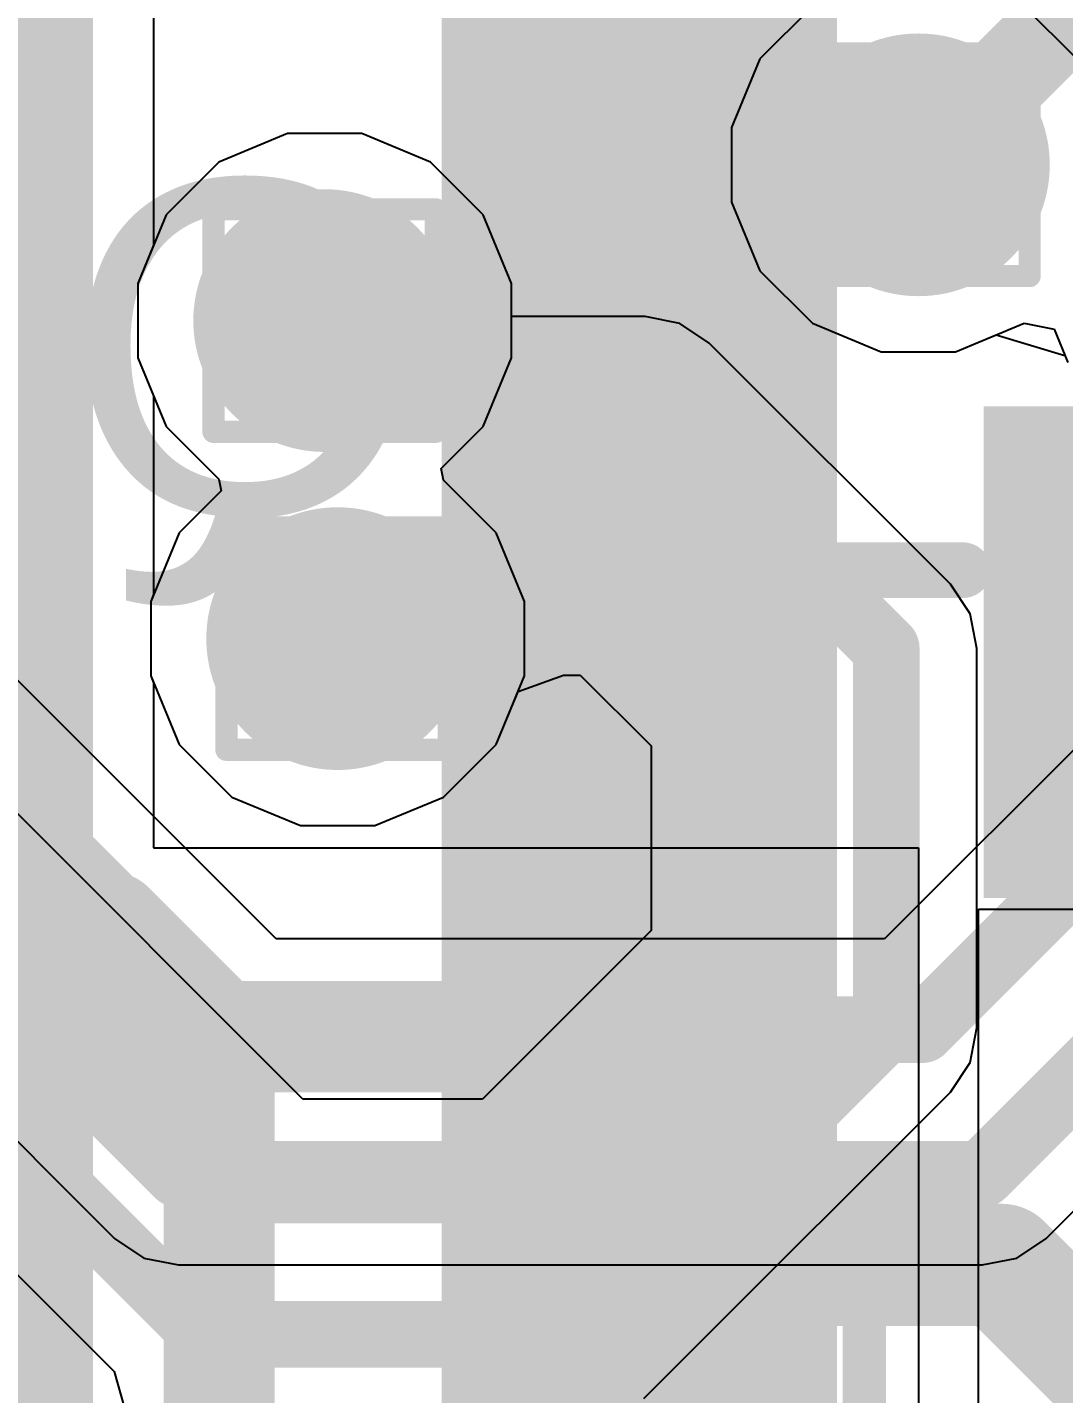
# Model space of a CAD drawing. Header units: inches. Extents: x -6 to 5433, y -4 to 5447.
# Drawn here: x 2.467 to 4.834, y 18.489 to 21.61 of the extents above; entities that cross this region are included whole.
import ezdxf

# ---------------------------------------------------------------- set-up
doc = ezdxf.new("R2010")
doc.units = ezdxf.units.IN
for name, color, linetype in [('Bottom Layer', 5, 'Continuous'), ('Bottom Overlay', 54, 'Continuous'), ('Bottom Paste', 16, 'Continuous'), ('Bottom Solder', 6, 'Continuous'), ('Drill Drawing', 1, 'Continuous'), ('Ground', 16, 'Continuous'), ('Power', 76, 'Continuous'), ('Top Layer', 1, 'Continuous'), ('Top Paste', 8, 'Continuous'), ('Top Solder', 216, 'Continuous'), ('Via Holes', 16, 'Continuous')]:
    doc.layers.add(name, color=color, linetype=linetype)
doc.styles.add('Arial', font='', dxfattribs={"height": 0.2})
doc.styles.get('Arial').set_extended_font_data('Arial')

# ---------------------------------------------------------------- blocks, each defined once
blk = doc.blocks.new('XL_1010RGBC_WS2812B_B_45')
at = {"layer": 'Bottom Layer'}
for points in [[(-0.64999997, 0.20000087), (-0.64999997, 0.64999997), (-0.20000087, 0.64999997), (-0.20000087, 0.20000087)], [(0.20000087, 0.20000087), (0.20000087, 0.64999997), (0.64999997, 0.64999997), (0.64999997, 0.20000087)], [(-0.64999997, -0.20000087), (-0.20000087, -0.20000087), (-0.20000087, -0.64999997), (-0.64999997, -0.64999997)], [(0.20000087, -0.20000087), (0.64999997, -0.20000087), (0.64999997, -0.64999997), (0.20000087, -0.64999997)]]:
    blk.add_hatch(color=5, dxfattribs=at).paths.add_polyline_path(points)
at = {"layer": 'Bottom Paste'}
for points in [[(-0.64999997, 0.20000087), (-0.64999997, 0.64999997), (-0.20000087, 0.64999997), (-0.20000087, 0.20000087)], [(0.20000087, 0.20000087), (0.20000087, 0.64999997), (0.64999997, 0.64999997), (0.64999997, 0.20000087)], [(-0.64999997, -0.20000087), (-0.20000087, -0.20000087), (-0.20000087, -0.64999997), (-0.64999997, -0.64999997)], [(0.20000087, -0.20000087), (0.64999997, -0.20000087), (0.64999997, -0.64999997), (0.20000087, -0.64999997)]]:
    blk.add_hatch(color=16, dxfattribs=at).paths.add_polyline_path(points)
at = {"layer": 'Bottom Solder'}
for points in [[(-0.75159997, 0.09840087000000003), (-0.75159997, 0.75159997), (-0.09840086999999996, 0.75159997), (-0.09840087000000003, 0.09840086999999996)], [(0.09840086999999996, 0.09840087000000003), (0.09840087000000003, 0.75159997), (0.75159997, 0.75159997), (0.75159997, 0.09840086999999996)], [(-0.75159997, -0.09840086999999999), (-0.09840086999999999, -0.09840086999999999), (-0.09840086999999999, -0.75159997), (-0.75159997, -0.75159997)], [(0.09840086999999999, -0.09840086999999999), (0.75159997, -0.09840086999999999), (0.75159997, -0.75159997), (0.09840086999999999, -0.75159997)]]:
    blk.add_hatch(color=6, dxfattribs=at).paths.add_polyline_path(points)
at = {"layer": 'Bottom Overlay'}
for points in [[(-0.7366, 0.7366, 0.127, 0.127, 0), (0.7366, 0.7366, 0.127, 0.127, 0)], [(1.016, -0.5588, 0.0999998, 0.0999998, 0), (1.016, -0.254, 0.0999998, 0.0999998, 0)], [(-0.9652, -0.5841999999999999, 0.0999998, 0.0999998, 0), (-0.9652, -0.2794, 0.0999998, 0.0999998, 0)], [(-0.9652, -0.2794, 0.0999998, 0.0999998, 0), (-0.8128, -0.4318, 0.0999998, 0.0999998, 0)], [(0.8636, -0.4064, 0.0999998, 0.0999998, 0), (1.1684, -0.4064, 0.0999998, 0.0999998, 0)], [(-0.9652, -0.5841999999999999, 0.0999998, 0.0999998, 0), (-0.8128, -0.4318, 0.0999998, 0.0999998, 0)], [(-0.7366, -0.7366, 0.127, 0.127, 0), (0.7366, -0.7366, 0.127, 0.127, 0)]]:
    blk.add_lwpolyline(points, format="xyseb", dxfattribs=at)
for points in [[(-0.76835, 0.7366, 0.0635, 0.0635, 1), (-0.70485, 0.7366, 0.0635, 0.0635, 1)], [(0.70485, 0.7366, 0.0635, 0.0635, 1), (0.76835, 0.7366, 0.0635, 0.0635, 1)], [(0.9910013200000001, -0.254, 0.0499999, 0.0499999, 1), (1.04099868, -0.254, 0.0499999, 0.0499999, 1)], [(-0.9901986799999999, -0.2794, 0.0499999, 0.0499999, 1), (-0.94020132, -0.2794, 0.0499999, 0.0499999, 1)], [(-0.9901986799999999, -0.2794, 0.0499999, 0.0499999, 1), (-0.94020132, -0.2794, 0.0499999, 0.0499999, 1)], [(0.8386013199999999, -0.4064, 0.0499999, 0.0499999, 1), (0.88859868, -0.4064, 0.0499999, 0.0499999, 1)], [(1.14340132, -0.4064, 0.0499999, 0.0499999, 1), (1.19339868, -0.4064, 0.0499999, 0.0499999, 1)], [(-0.8377986799999999, -0.4318, 0.0499999, 0.0499999, 1), (-0.7878013199999999, -0.4318, 0.0499999, 0.0499999, 1)], [(-0.8377986799999999, -0.4318, 0.0499999, 0.0499999, 1), (-0.7878013199999999, -0.4318, 0.0499999, 0.0499999, 1)], [(0.9910013200000001, -0.5588, 0.0499999, 0.0499999, 1), (1.04099868, -0.5588, 0.0499999, 0.0499999, 1)], [(-0.9901986799999999, -0.5841999999999999, 0.0499999, 0.0499999, 1), (-0.94020132, -0.5841999999999999, 0.0499999, 0.0499999, 1)], [(-0.9901986799999999, -0.5841999999999999, 0.0499999, 0.0499999, 1), (-0.94020132, -0.5841999999999999, 0.0499999, 0.0499999, 1)], [(-0.76835, -0.7366, 0.0635, 0.0635, 1), (-0.70485, -0.7366, 0.0635, 0.0635, 1)], [(0.70485, -0.7366, 0.0635, 0.0635, 1), (0.76835, -0.7366, 0.0635, 0.0635, 1)]]:
    blk.add_lwpolyline(points, format="xyseb", close=True, dxfattribs=at)
blk = doc.blocks.new('S___23_B_108')
at = {"layer": 'Bottom Layer'}
blk.add_hatch(color=5, dxfattribs=at).paths.add_polyline_path([(-0.41000045, -0.54000019), (0.41000045, -0.54000019), (0.41000045, -1.46000089), (-0.41000045, -1.46000089)])
at = {"layer": 'Bottom Paste'}
blk.add_hatch(color=16, dxfattribs=at).paths.add_polyline_path([(-0.41000045, -0.54000019), (0.41000045, -0.54000019), (0.41000045, -1.46000089), (-0.41000045, -1.46000089)])
at = {"layer": 'Bottom Solder'}
blk.add_hatch(color=6, dxfattribs=at).paths.add_polyline_path([(-0.51160045, -0.43840019), (0.51160045, -0.43840019), (0.51160045, -1.56160089), (-0.51160045, -1.56160089)])
at = {"layer": 'Bottom Overlay'}
for points in [[(-1.5494, -0.8128, 0.127, 0.127, 0), (-1.5494, 0.5841999999999999, 0.127, 0.127, 0)], [(-1.5494, -0.8128, 0.127, 0.127, 0), (-0.5588, -0.8128, 0.127, 0.127, 0)]]:
    blk.add_lwpolyline(points, format="xyseb", dxfattribs=at)
for points in [[(-1.58115, -0.8128, 0.0635, 0.0635, 1), (-1.51765, -0.8128, 0.0635, 0.0635, 1)], [(-1.58115, -0.8128, 0.0635, 0.0635, 1), (-1.51765, -0.8128, 0.0635, 0.0635, 1)], [(-0.5905499999999999, -0.8128, 0.0635, 0.0635, 1), (-0.52705, -0.8128, 0.0635, 0.0635, 1)]]:
    blk.add_lwpolyline(points, format="xyseb", close=True, dxfattribs=at)
blk = doc.blocks.new('12401832E402A_149')
at = {"layer": 'Top Layer'}
for points in [[(-0.8999982, 3.58000173), (-0.8999982, 4.28000287), (-0.5999988, 4.28000287), (-0.5999987999999999, 3.58000173)], [(-0.3999966599999999, 3.58000173), (-0.3999966600000001, 4.28000287), (-0.09999726000000005, 4.28000287), (-0.09999725999999994, 3.58000173)], [(0.1000023400000001, 3.58000173), (0.1000023399999999, 4.28000287), (0.4000017399999999, 4.28000287), (0.4000017400000001, 3.58000173)], [(0.60000388, 3.58000173), (0.6000038799999998, 4.28000287), (0.9000032799999999, 4.28000287), (0.9000032799999999, 3.58000173)], [(1.10000288, 3.58000173), (1.10000288, 4.28000287), (1.40000228, 4.28000287), (1.40000228, 3.58000173)], [(1.60000188, 3.58000173), (1.60000188, 4.28000287), (1.90000128, 4.28000287), (1.90000128, 3.58000173)], [(-1.1499977, 1.88000005), (-1.1499977, 2.58000119), (-0.8499983, 2.58000119), (-0.8499983, 1.88000005)], [(-0.6499961599999998, 1.88000005), (-0.64999616, 2.58000119), (-0.34999676, 2.58000119), (-0.3499967599999999, 1.88000005)], [(-0.1499971599999999, 1.88000005), (-0.14999716, 2.58000119), (0.1500022399999999, 2.58000119), (0.15000224, 1.88000005)], [(0.3500018400000001, 1.88000005), (0.3500018399999999, 2.58000119), (0.6500012399999999, 2.58000119), (0.65000124, 1.88000005)], [(0.85000338, 1.88000005), (0.85000338, 2.58000119), (1.15000278, 2.58000119), (1.15000278, 1.88000005)], [(1.35000238, 1.88000005), (1.35000238, 2.58000119), (1.65000178, 2.58000119), (1.65000178, 1.88000005)], [(1.85000392, 1.88000005), (1.85000392, 2.58000119), (2.15000332, 2.58000119), (2.15000332, 1.88000005)]]:
    blk.add_hatch(color=1, dxfattribs=at).paths.add_polyline_path(points)
at = {"layer": 'Top Paste'}
for points in [[(-0.8999982, 3.58000173), (-0.8999982, 4.28000287), (-0.5999988, 4.28000287), (-0.5999987999999999, 3.58000173)], [(-0.3999966599999999, 3.58000173), (-0.3999966600000001, 4.28000287), (-0.09999726000000005, 4.28000287), (-0.09999725999999994, 3.58000173)], [(0.1000023400000001, 3.58000173), (0.1000023399999999, 4.28000287), (0.4000017399999999, 4.28000287), (0.4000017400000001, 3.58000173)], [(0.60000388, 3.58000173), (0.6000038799999998, 4.28000287), (0.9000032799999999, 4.28000287), (0.9000032799999999, 3.58000173)], [(1.10000288, 3.58000173), (1.10000288, 4.28000287), (1.40000228, 4.28000287), (1.40000228, 3.58000173)], [(1.60000188, 3.58000173), (1.60000188, 4.28000287), (1.90000128, 4.28000287), (1.90000128, 3.58000173)], [(-1.1499977, 1.88000005), (-1.1499977, 2.58000119), (-0.8499983, 2.58000119), (-0.8499983, 1.88000005)], [(-0.6499961599999998, 1.88000005), (-0.64999616, 2.58000119), (-0.34999676, 2.58000119), (-0.3499967599999999, 1.88000005)], [(-0.1499971599999999, 1.88000005), (-0.14999716, 2.58000119), (0.1500022399999999, 2.58000119), (0.15000224, 1.88000005)], [(0.3500018400000001, 1.88000005), (0.3500018399999999, 2.58000119), (0.6500012399999999, 2.58000119), (0.65000124, 1.88000005)], [(0.85000338, 1.88000005), (0.85000338, 2.58000119), (1.15000278, 2.58000119), (1.15000278, 1.88000005)], [(1.35000238, 1.88000005), (1.35000238, 2.58000119), (1.65000178, 2.58000119), (1.65000178, 1.88000005)], [(1.85000392, 1.88000005), (1.85000392, 2.58000119), (2.15000332, 2.58000119), (2.15000332, 1.88000005)]]:
    blk.add_hatch(color=8, dxfattribs=at).paths.add_polyline_path(points)
at = {"layer": 'Top Solder'}
for points in [[(-1.5015972, 3.47840173), (-1.5015972, 4.381602869999999), (-0.9983978, 4.381602869999999), (-0.9983978, 3.47840173)], [(-1.0015982, 3.47840173), (-1.0015982, 4.381602869999999), (-0.4983988000000001, 4.381602869999999), (-0.4983987999999999, 3.47840173)], [(-0.5015966599999999, 3.47840173), (-0.50159666, 4.381602869999999), (0.001602739999999926, 4.381602869999999), (0.001602740000000074, 3.47840173)], [(-0.001597659999999926, 3.47840173), (-0.001597660000000074, 4.381602869999999), (0.5016017399999999, 4.381602869999999), (0.5016017400000001, 3.47840173)], [(0.49840388, 3.47840173), (0.4984038799999999, 4.381602869999999), (1.00160328, 4.381602869999999), (1.00160328, 3.47840173)], [(0.99840288, 3.47840173), (0.99840288, 4.381602869999999), (1.50160228, 4.381602869999999), (1.50160228, 3.47840173)], [(1.49840188, 3.47840173), (1.49840188, 4.381602869999999), (2.00160128, 4.381602869999999), (2.00160128, 3.47840173)], [(1.99840342, 3.47840173), (1.99840342, 4.381602869999999), (2.50160282, 4.381602869999999), (2.50160282, 3.47840173)], [(-1.2515977, 1.77840005), (-1.2515977, 2.68160119), (-0.7483983, 2.68160119), (-0.7483983, 1.77840005)], [(-0.75159616, 1.77840005), (-0.75159616, 2.68160119), (-0.24839676, 2.68160119), (-0.2483967599999999, 1.77840005)], [(-0.2515971599999999, 1.77840005), (-0.2515971600000001, 2.68160119), (0.2516022399999999, 2.68160119), (0.25160224, 1.77840005)], [(0.2484018400000001, 1.77840005), (0.2484018399999999, 2.68160119), (0.75160124, 2.68160119), (0.75160124, 1.77840005)], [(0.74840338, 1.77840005), (0.74840338, 2.68160119), (1.25160278, 2.68160119), (1.25160278, 1.77840005)], [(1.24840238, 1.77840005), (1.24840238, 2.68160119), (1.75160178, 2.68160119), (1.75160178, 1.77840005)], [(1.74840392, 1.77840005), (1.74840392, 2.68160119), (2.25160332, 2.68160119), (2.25160332, 1.77840005)]]:
    blk.add_hatch(color=216, dxfattribs=at).paths.add_polyline_path(points)

msp = doc.modelspace()

# ---------------------------------------------------------------- hatches: boundary and pattern name
at = {"layer": 'Bottom Layer'}
h = msp.add_hatch(color=5, dxfattribs=at)
edge = h.paths.add_edge_path()
edge.add_arc((4.50252846, 21.29559876), 0.2999994, 0, 360)
h = msp.add_hatch(color=5, dxfattribs=at)
edge = h.paths.add_edge_path()
edge.add_arc((3.14591446, 20.93984382), 0.2999994, 0, 360)
h = msp.add_hatch(color=5, dxfattribs=at)
edge = h.paths.add_edge_path()
edge.add_arc((3.17557912, 20.21345208), 0.2999994, 0, 360)
at = {"layer": 'Ground'}
h = msp.add_hatch(color=16, dxfattribs=at)
edge = h.paths.add_edge_path()
edge.add_arc((4.50252846, 21.29559876), 0.2999994, 0, 360)
h = msp.add_hatch(color=16, dxfattribs=at)
edge = h.paths.add_edge_path()
edge.add_arc((3.14591446, 20.93984382), 0.2999994, 0, 360)
h = msp.add_hatch(color=16, dxfattribs=at)
edge = h.paths.add_edge_path()
edge.add_arc((3.17557912, 20.21345208), 0.2999994, 0, 360)
at = {"layer": 'Power'}
h = msp.add_hatch(color=76, dxfattribs=at)
edge = h.paths.add_edge_path()
edge.add_arc((4.50252846, 21.29559876), 0.2999994, 0, 360)
h = msp.add_hatch(color=76, dxfattribs=at)
edge = h.paths.add_edge_path()
edge.add_arc((3.14591446, 20.93984382), 0.2999994, 0, 360)
h = msp.add_hatch(color=76, dxfattribs=at)
edge = h.paths.add_edge_path()
edge.add_arc((3.17557912, 20.21345208), 0.2999994, 0, 360)
at = {"layer": 'Top Layer'}
h = msp.add_hatch(color=1, dxfattribs=at)
edge = h.paths.add_edge_path()
edge.add_arc((4.50252846, 21.29559876), 0.2999994, 0, 360)
h = msp.add_hatch(color=1, dxfattribs=at)
edge = h.paths.add_edge_path()
edge.add_arc((3.14591446, 20.93984382), 0.2999994, 0, 360)
h = msp.add_hatch(color=1, dxfattribs=at)
edge = h.paths.add_edge_path()
edge.add_arc((3.17557912, 20.21345208), 0.2999994, 0, 360)
at = {"layer": 'Via Holes'}
h = msp.add_hatch(color=7, dxfattribs=at)
edge = h.paths.add_edge_path()
edge.add_arc((4.50252846, 21.29559876), 0.1499997, 0, 360)
h = msp.add_hatch(color=7, dxfattribs=at)
edge = h.paths.add_edge_path()
edge.add_arc((3.14591446, 20.93984382), 0.1499997, 0, 360)
h = msp.add_hatch(color=7, dxfattribs=at)
edge = h.paths.add_edge_path()
edge.add_arc((3.17557912, 20.21345208), 0.1499997, 0, 360)

# ---------------------------------------------------------------- linework, layer by layer
at = {"layer": 'Bottom Layer'}
for p, q in [((2.75506434, 22.16981342), (2.75506434, 21.1120482)), ((2.75506434, 21.1120482), (2.71891506, 21.02477888)), ((2.71891506, 21.02477888), (2.71891506, 20.85490876)), ((2.71891506, 20.85490876), (2.75506434, 20.76763944)), ((2.75506434, 20.76763944), (2.75506434, 20.31404116)), ((2.75506434, 20.31404116), (2.74857972, 20.29838714)), ((2.74857972, 20.29838714), (2.74857972, 20.12851702)), ((2.74857972, 20.12851702), (2.75506434, 20.112863)), ((2.75506434, 20.112863), (2.75506434, 19.7358)), ((2.75506434, 19.7358), (4.50252846, 19.7358)), ((4.50252846, 19.7358), (4.50252846, 15.439263)), ((4.63999326, 15.43926808), (4.63999326, 19.59559962)), ((4.63999326, 19.59559962), (5.700181639999999, 19.59559962))]:
    msp.add_line(p, q, dxfattribs=at)
at = {"layer": 'Drill Drawing'}
for points in [[(4.248528459999999, 21.54959876, 0.0508, 0.0508, 0), (4.75652846, 21.54959876, 0.0508, 0.0508, 0)], [(4.248528459999999, 21.04159876, 0.0508, 0.0508, 0), (4.248528459999999, 21.54959876, 0.0508, 0.0508, 0)], [(4.75652846, 21.04159876, 0.0508, 0.0508, 0), (4.75652846, 21.54959876, 0.0508, 0.0508, 0)], [(4.35012846, 21.44799876, 0.0508, 0.0508, 0), (4.65492846, 21.44799876, 0.0508, 0.0508, 0)], [(4.35012846, 21.14319876, 0.0508, 0.0508, 0), (4.35012846, 21.44799876, 0.0508, 0.0508, 0)], [(4.65492846, 21.14319876, 0.0508, 0.0508, 0), (4.65492846, 21.44799876, 0.0508, 0.0508, 0)], [(2.89191446, 21.19384382, 0.0508, 0.0508, 0), (3.39991446, 21.19384382, 0.0508, 0.0508, 0)], [(2.89191446, 20.68584382, 0.0508, 0.0508, 0), (2.89191446, 21.19384382, 0.0508, 0.0508, 0)], [(3.39991446, 20.68584382, 0.0508, 0.0508, 0), (3.39991446, 21.19384382, 0.0508, 0.0508, 0)], [(4.35012846, 21.14319876, 0.0508, 0.0508, 0), (4.65492846, 21.14319876, 0.0508, 0.0508, 0)], [(2.99351446, 21.09224382, 0.0508, 0.0508, 0), (3.29831446, 21.09224382, 0.0508, 0.0508, 0)], [(2.99351446, 20.78744382, 0.0508, 0.0508, 0), (2.99351446, 21.09224382, 0.0508, 0.0508, 0)], [(3.29831446, 20.78744382, 0.0508, 0.0508, 0), (3.29831446, 21.09224382, 0.0508, 0.0508, 0)], [(4.248528459999999, 21.04159876, 0.0508, 0.0508, 0), (4.75652846, 21.04159876, 0.0508, 0.0508, 0)], [(2.99351446, 20.78744382, 0.0508, 0.0508, 0), (3.29831446, 20.78744382, 0.0508, 0.0508, 0)], [(2.89191446, 20.68584382, 0.0508, 0.0508, 0), (3.39991446, 20.68584382, 0.0508, 0.0508, 0)], [(2.92157912, 20.46745208, 0.0508, 0.0508, 0), (3.42957912, 20.46745208, 0.0508, 0.0508, 0)], [(2.92157912, 19.95945208, 0.0508, 0.0508, 0), (2.92157912, 20.46745208, 0.0508, 0.0508, 0)], [(3.42957912, 19.95945208, 0.0508, 0.0508, 0), (3.42957912, 20.46745208, 0.0508, 0.0508, 0)], [(3.02317912, 20.36585208, 0.0508, 0.0508, 0), (3.32797912, 20.36585208, 0.0508, 0.0508, 0)], [(3.02317912, 20.06105208, 0.0508, 0.0508, 0), (3.02317912, 20.36585208, 0.0508, 0.0508, 0)], [(3.32797912, 20.06105208, 0.0508, 0.0508, 0), (3.32797912, 20.36585208, 0.0508, 0.0508, 0)], [(3.02317912, 20.06105208, 0.0508, 0.0508, 0), (3.32797912, 20.06105208, 0.0508, 0.0508, 0)], [(2.92157912, 19.95945208, 0.0508, 0.0508, 0), (3.42957912, 19.95945208, 0.0508, 0.0508, 0)]]:
    msp.add_lwpolyline(points, format="xyseb", dxfattribs=at)
for points in [[(4.23582846, 21.54959876, 0.0254, 0.0254, 1), (4.26122846, 21.54959876, 0.0254, 0.0254, 1)], [(4.23582846, 21.54959876, 0.0254, 0.0254, 1), (4.26122846, 21.54959876, 0.0254, 0.0254, 1)], [(4.74382846, 21.54959876, 0.0254, 0.0254, 1), (4.76922846, 21.54959876, 0.0254, 0.0254, 1)], [(4.74382846, 21.54959876, 0.0254, 0.0254, 1), (4.76922846, 21.54959876, 0.0254, 0.0254, 1)], [(4.33742846, 21.44799876, 0.0254, 0.0254, 1), (4.362828459999999, 21.44799876, 0.0254, 0.0254, 1)], [(4.33742846, 21.44799876, 0.0254, 0.0254, 1), (4.362828459999999, 21.44799876, 0.0254, 0.0254, 1)], [(4.64222846, 21.44799876, 0.0254, 0.0254, 1), (4.66762846, 21.44799876, 0.0254, 0.0254, 1)], [(4.64222846, 21.44799876, 0.0254, 0.0254, 1), (4.66762846, 21.44799876, 0.0254, 0.0254, 1)], [(2.87921446, 21.19384382, 0.0254, 0.0254, 1), (2.90461446, 21.19384382, 0.0254, 0.0254, 1)], [(2.87921446, 21.19384382, 0.0254, 0.0254, 1), (2.90461446, 21.19384382, 0.0254, 0.0254, 1)], [(3.38721446, 21.19384382, 0.0254, 0.0254, 1), (3.41261446, 21.19384382, 0.0254, 0.0254, 1)], [(3.38721446, 21.19384382, 0.0254, 0.0254, 1), (3.41261446, 21.19384382, 0.0254, 0.0254, 1)], [(4.33742846, 21.14319876, 0.0254, 0.0254, 1), (4.362828459999999, 21.14319876, 0.0254, 0.0254, 1)], [(4.33742846, 21.14319876, 0.0254, 0.0254, 1), (4.362828459999999, 21.14319876, 0.0254, 0.0254, 1)], [(4.64222846, 21.14319876, 0.0254, 0.0254, 1), (4.66762846, 21.14319876, 0.0254, 0.0254, 1)], [(4.64222846, 21.14319876, 0.0254, 0.0254, 1), (4.66762846, 21.14319876, 0.0254, 0.0254, 1)], [(2.98081446, 21.09224382, 0.0254, 0.0254, 1), (3.00621446, 21.09224382, 0.0254, 0.0254, 1)], [(2.98081446, 21.09224382, 0.0254, 0.0254, 1), (3.00621446, 21.09224382, 0.0254, 0.0254, 1)], [(3.28561446, 21.09224382, 0.0254, 0.0254, 1), (3.31101446, 21.09224382, 0.0254, 0.0254, 1)], [(3.28561446, 21.09224382, 0.0254, 0.0254, 1), (3.31101446, 21.09224382, 0.0254, 0.0254, 1)], [(4.23582846, 21.04159876, 0.0254, 0.0254, 1), (4.26122846, 21.04159876, 0.0254, 0.0254, 1)], [(4.23582846, 21.04159876, 0.0254, 0.0254, 1), (4.26122846, 21.04159876, 0.0254, 0.0254, 1)], [(4.74382846, 21.04159876, 0.0254, 0.0254, 1), (4.76922846, 21.04159876, 0.0254, 0.0254, 1)], [(4.74382846, 21.04159876, 0.0254, 0.0254, 1), (4.76922846, 21.04159876, 0.0254, 0.0254, 1)], [(2.98081446, 20.78744382, 0.0254, 0.0254, 1), (3.00621446, 20.78744382, 0.0254, 0.0254, 1)], [(2.98081446, 20.78744382, 0.0254, 0.0254, 1), (3.00621446, 20.78744382, 0.0254, 0.0254, 1)], [(3.28561446, 20.78744382, 0.0254, 0.0254, 1), (3.31101446, 20.78744382, 0.0254, 0.0254, 1)], [(3.28561446, 20.78744382, 0.0254, 0.0254, 1), (3.31101446, 20.78744382, 0.0254, 0.0254, 1)], [(2.87921446, 20.68584382, 0.0254, 0.0254, 1), (2.90461446, 20.68584382, 0.0254, 0.0254, 1)], [(2.87921446, 20.68584382, 0.0254, 0.0254, 1), (2.90461446, 20.68584382, 0.0254, 0.0254, 1)], [(3.38721446, 20.68584382, 0.0254, 0.0254, 1), (3.41261446, 20.68584382, 0.0254, 0.0254, 1)], [(3.38721446, 20.68584382, 0.0254, 0.0254, 1), (3.41261446, 20.68584382, 0.0254, 0.0254, 1)], [(2.908879119999999, 20.46745208, 0.0254, 0.0254, 1), (2.93427912, 20.46745208, 0.0254, 0.0254, 1)], [(2.908879119999999, 20.46745208, 0.0254, 0.0254, 1), (2.93427912, 20.46745208, 0.0254, 0.0254, 1)], [(3.41687912, 20.46745208, 0.0254, 0.0254, 1), (3.44227912, 20.46745208, 0.0254, 0.0254, 1)], [(3.41687912, 20.46745208, 0.0254, 0.0254, 1), (3.44227912, 20.46745208, 0.0254, 0.0254, 1)], [(3.01047912, 20.36585208, 0.0254, 0.0254, 1), (3.03587912, 20.36585208, 0.0254, 0.0254, 1)], [(3.01047912, 20.36585208, 0.0254, 0.0254, 1), (3.03587912, 20.36585208, 0.0254, 0.0254, 1)], [(3.31527912, 20.36585208, 0.0254, 0.0254, 1), (3.34067912, 20.36585208, 0.0254, 0.0254, 1)], [(3.31527912, 20.36585208, 0.0254, 0.0254, 1), (3.34067912, 20.36585208, 0.0254, 0.0254, 1)], [(3.01047912, 20.06105208, 0.0254, 0.0254, 1), (3.03587912, 20.06105208, 0.0254, 0.0254, 1)], [(3.01047912, 20.06105208, 0.0254, 0.0254, 1), (3.03587912, 20.06105208, 0.0254, 0.0254, 1)], [(3.31527912, 20.06105208, 0.0254, 0.0254, 1), (3.34067912, 20.06105208, 0.0254, 0.0254, 1)], [(3.31527912, 20.06105208, 0.0254, 0.0254, 1), (3.34067912, 20.06105208, 0.0254, 0.0254, 1)], [(2.908879119999999, 19.95945208, 0.0254, 0.0254, 1), (2.93427912, 19.95945208, 0.0254, 0.0254, 1)], [(2.908879119999999, 19.95945208, 0.0254, 0.0254, 1), (2.93427912, 19.95945208, 0.0254, 0.0254, 1)], [(3.41687912, 19.95945208, 0.0254, 0.0254, 1), (3.44227912, 19.95945208, 0.0254, 0.0254, 1)], [(3.41687912, 19.95945208, 0.0254, 0.0254, 1), (3.44227912, 19.95945208, 0.0254, 0.0254, 1)]]:
    msp.add_lwpolyline(points, format="xyseb", close=True, dxfattribs=at)
at = {"layer": 'Ground'}
for p, q in [((4.26065442, 21.6575894), (4.14053782, 21.5374728)), ((4.14053782, 21.5374728), (4.07552906, 21.38053382)), ((4.07552906, 21.38053382), (4.07552906, 21.2106637)), ((3.060979399999999, 21.36684322), (2.90404042, 21.30183446)), ((3.23084952, 21.36684322), (3.060979399999999, 21.36684322)), ((3.3877885, 21.30183446), (3.23084952, 21.36684322)), ((2.90404042, 21.30183446), (2.78392382, 21.18171786)), ((3.507905099999999, 21.18171786), (3.3877885, 21.30183446)), ((4.07552906, 21.2106637), (4.14053782, 21.05372472)), ((2.78392382, 21.18171786), (2.71891506, 21.02477888)), ((3.57291386, 21.02477888), (3.507905099999999, 21.18171786)), ((4.14053782, 21.05372472), (4.26065442, 20.93360812)), ((2.71891506, 21.02477888), (2.71891506, 20.85490876)), ((3.57291386, 20.85490876), (3.57291386, 21.02477888)), ((4.26065442, 20.93360812), (4.417593399999999, 20.86859936)), ((4.58746352, 20.86859936), (4.74439996, 20.93360812)), ((4.74439996, 20.93360812), (4.81227384, 20.92010802)), ((4.81227384, 20.92010802), (4.84378762, 20.84402994)), ((2.71891506, 20.85490876), (2.78392382, 20.69796978)), ((3.507905099999999, 20.69796978), (3.57291386, 20.85490876)), ((4.417593399999999, 20.86859936), (4.58746352, 20.86859936)), ((2.78392382, 20.69796978), (2.90403788, 20.57785572)), ((3.41213186, 20.60219654), (3.507905099999999, 20.69796978)), ((3.4174557, 20.57544018), (3.41213186, 20.60219654)), ((2.90403788, 20.57785572), (2.90936172, 20.55109936)), ((3.53756976, 20.45532612), (3.4174557, 20.57544018)), ((2.90936172, 20.55109936), (2.81358848, 20.45532612)), ((3.03483518, 19.52759366), (2.1029168, 20.45951458)), ((2.81358848, 20.45532612), (2.74857972, 20.29838714)), ((3.60257852, 20.29838714), (3.53756976, 20.45532612)), ((2.74857972, 20.29838714), (2.74857972, 20.12851702)), ((3.60257852, 20.12851702), (3.60257852, 20.29838714)), ((5.196829839999999, 20.29926852), (4.42515244, 19.52759366)), ((2.74857972, 20.12851702), (2.81358848, 19.97157804)), ((3.53756976, 19.97157804), (3.60257852, 20.12851702)), ((2.81358848, 19.97157804), (2.93370508, 19.85146144)), ((3.41745316, 19.85146144), (3.53756976, 19.97157804)), ((1.63710112, 19.8723631), (2.5690322, 18.94043456)), ((2.93370508, 19.85146144), (3.09064406, 19.78645268)), ((3.26051418, 19.78645268), (3.41745316, 19.85146144)), ((3.09064406, 19.78645268), (3.26051418, 19.78645268)), ((4.42515244, 19.52759366), (3.03483518, 19.52759366)), ((4.794242379999999, 18.8437139), (5.04283472, 19.09230878)), ((2.5690322, 18.94043456), (2.56903728, 18.94042694)), ((2.56903728, 18.94042694), (2.5690449, 18.94042186)), ((2.5690449, 18.94042186), (2.66574778, 18.84372152)), ((2.66574778, 18.84372152), (2.66575286, 18.8437139)), ((2.66575286, 18.8437139), (2.73296888, 18.79880416)), ((4.7270289, 18.79880416), (4.794242379999999, 18.8437139)), ((2.73296888, 18.79880416), (2.81225244, 18.78303076)), ((4.6477428, 18.78303076), (4.7270289, 18.79880416)), ((2.81225244, 18.78303076), (2.81226514, 18.7830333)), ((2.81226514, 18.7830333), (4.6477301, 18.7830333)), ((4.6477301, 18.7830333), (4.6477428, 18.78303076))]:
    msp.add_line(p, q, dxfattribs=at)
for points in [[(4.50252846, 21.29559876, 0.2032, 0.2032, 0), (4.93212882, 21.72519912, 0.2032, 0.2032, 0)], [(1.95640706, 20.31302516, 0.1524, 0.1524, 0), (2.94901874, 19.32041348, 0.1524, 0.1524, 0)], [(4.51097142, 19.32041348, 0.1524, 0.1524, 0), (5.40401002, 20.21345208, 0.1524, 0.1524, 0)], [(1.7229201, 20.07954328, 0.1524, 0.1524, 0), (2.71553686, 19.08692652, 0.1524, 0.1524, 0)], [(2.94901874, 19.32041348, 0.1524, 0.1524, 0), (4.51097142, 19.32041348, 0.1524, 0.1524, 0)], [(4.6477428, 18.99021348, 0.1524, 0.1524, 0), (4.98657626, 19.32904694, 0.1524, 0.1524, 0)], [(2.71553686, 19.08692652, 0.1524, 0.1524, 0), (2.7155394, 19.08692652, 0.1524, 0.1524, 0)], [(2.7155394, 19.08692652, 0.1524, 0.1524, 0), (2.81225244, 18.99021348, 0.1524, 0.1524, 0)], [(2.81225244, 18.99021348, 0.1524, 0.1524, 0), (4.642896479999999, 18.99021348, 0.1524, 0.1524, 0)], [(4.642896479999999, 18.99021348, 0.1524, 0.1524, 0), (4.6477428, 18.99021348, 0.1524, 0.1524, 0)]]:
    msp.add_lwpolyline(points, format="xyseb", dxfattribs=at)
for points in [[(4.45172846, 21.29559876, 0.1016, 0.1016, 1), (4.553328459999999, 21.29559876, 0.1016, 0.1016, 1)], [(2.91091874, 19.32041348, 0.0762, 0.0762, 1), (2.98711874, 19.32041348, 0.0762, 0.0762, 1)], [(2.91091874, 19.32041348, 0.0762, 0.0762, 1), (2.98711874, 19.32041348, 0.0762, 0.0762, 1)], [(4.47287142, 19.32041348, 0.0762, 0.0762, 1), (4.54907142, 19.32041348, 0.0762, 0.0762, 1)], [(4.47287142, 19.32041348, 0.0762, 0.0762, 1), (4.54907142, 19.32041348, 0.0762, 0.0762, 1)], [(2.67743686, 19.08692652, 0.0762, 0.0762, 1), (2.75363686, 19.08692652, 0.0762, 0.0762, 1)], [(2.67743686, 19.08692652, 0.0762, 0.0762, 1), (2.75363686, 19.08692652, 0.0762, 0.0762, 1)], [(2.6774394, 19.08692652, 0.0762, 0.0762, 1), (2.7536394, 19.08692652, 0.0762, 0.0762, 1)], [(2.6774394, 19.08692652, 0.0762, 0.0762, 1), (2.7536394, 19.08692652, 0.0762, 0.0762, 1)], [(2.77415244, 18.99021348, 0.0762, 0.0762, 1), (2.85035244, 18.99021348, 0.0762, 0.0762, 1)], [(2.77415244, 18.99021348, 0.0762, 0.0762, 1), (2.85035244, 18.99021348, 0.0762, 0.0762, 1)], [(4.60479648, 18.99021348, 0.0762, 0.0762, 1), (4.680996479999999, 18.99021348, 0.0762, 0.0762, 1)], [(4.60479648, 18.99021348, 0.0762, 0.0762, 1), (4.680996479999999, 18.99021348, 0.0762, 0.0762, 1)], [(4.6096428, 18.99021348, 0.0762, 0.0762, 1), (4.6858428, 18.99021348, 0.0762, 0.0762, 1)], [(4.6096428, 18.99021348, 0.0762, 0.0762, 1), (4.6858428, 18.99021348, 0.0762, 0.0762, 1)]]:
    msp.add_lwpolyline(points, format="xyseb", close=True, dxfattribs=at)
at = {"layer": 'Power'}
for p, q in [((4.26065442, 21.6575894), (4.14053782, 21.5374728)), ((4.8645191, 21.5374728), (4.7444025, 21.6575894)), ((4.14053782, 21.5374728), (4.07552906, 21.38053382)), ((4.07552906, 21.38053382), (4.07552906, 21.2106637)), ((3.060979399999999, 21.36684322), (2.90404042, 21.30183446)), ((3.23084952, 21.36684322), (3.060979399999999, 21.36684322)), ((3.3877885, 21.30183446), (3.23084952, 21.36684322)), ((2.90404042, 21.30183446), (2.78392382, 21.18171786)), ((3.507905099999999, 21.18171786), (3.3877885, 21.30183446)), ((4.07552906, 21.2106637), (4.14053782, 21.05372472)), ((2.78392382, 21.18171786), (2.71891506, 21.02477888)), ((3.57291386, 21.02477888), (3.507905099999999, 21.18171786)), ((3.095879, 19.16164062), (1.14146584, 21.11605632)), ((4.14053782, 21.05372472), (4.26065442, 20.93360812)), ((2.71891506, 21.02477888), (2.71891506, 20.85490876)), ((3.57291386, 20.9489294), (3.57291386, 21.02477888)), ((3.87814058, 20.9489294), (3.57291386, 20.9489294)), ((3.878153279999999, 20.94893194), (3.87814058, 20.9489294)), ((3.957439379999999, 20.93315854), (3.878153279999999, 20.94893194)), ((4.02465286, 20.8882488), (3.957439379999999, 20.93315854)), ((4.26065442, 20.93360812), (4.417593399999999, 20.86859936)), ((4.57541376, 20.3374879), (4.02465286, 20.8882488)), ((4.58746352, 20.86859936), (4.680226859999999, 20.90702448)), ((4.680226859999999, 20.90702448), (4.83704138, 20.86031388)), ((2.71891506, 20.85490876), (2.78392382, 20.69796978)), ((4.417593399999999, 20.86859936), (4.58746352, 20.86859936)), ((2.78392382, 20.69796978), (2.90403788, 20.57785572)), ((2.90403788, 20.57785572), (2.90936172, 20.55109936)), ((2.90936172, 20.55109936), (2.81358848, 20.45532612)), ((2.81358848, 20.45532612), (2.74857972, 20.29838714)), ((0.7723733599999999, 20.43217656), (2.66515088, 18.53939904)), ((4.6203235, 20.27027442), (4.57541376, 20.3374879)), ((2.74857972, 20.29838714), (2.74857972, 20.12851702)), ((4.6360969, 20.19098832), (4.6203235, 20.27027442)), ((4.63609436, 20.19097562), (4.6360969, 20.19098832)), ((4.63609436, 19.32429714), (4.63609436, 20.19097562)), ((2.74857972, 20.12851702), (2.81358848, 19.97157804)), ((3.58770682, 20.09261666), (3.69140994, 20.12979972)), ((3.69140994, 20.12979972), (3.72957852, 20.13035344)), ((3.72957852, 20.13035344), (3.891534, 19.9684005)), ((3.53756976, 19.97157804), (3.58770682, 20.09261666)), ((2.81358848, 19.97157804), (2.93370508, 19.85146144)), ((3.41745316, 19.85146144), (3.53756976, 19.97157804)), ((3.891534, 19.9684005), (3.891534, 19.54687734)), ((2.93370508, 19.85146144), (3.09064406, 19.78645268)), ((3.26051418, 19.78645268), (3.41745316, 19.85146144)), ((3.09064406, 19.78645268), (3.26051418, 19.78645268)), ((3.891534, 19.54687734), (3.50629728, 19.16164062)), ((4.6203235, 19.24500088), (4.6360969, 19.32428444)), ((4.6360969, 19.32428444), (4.63609436, 19.32429714)), ((4.57541376, 19.17778486), (4.6203235, 19.24500088)), ((3.50629728, 19.16164062), (3.095879, 19.16164062)), ((3.9721028, 18.5744739), (4.575406139999999, 19.17777978)), ((4.575406139999999, 19.17777978), (4.57541376, 19.17778486)), ((3.875387219999999, 18.47776086), (3.97208756, 18.57446374)), ((3.97208756, 18.57446374), (3.9721028, 18.5744739)), ((2.66515088, 18.53939904), (2.69585694, 18.43164462))]:
    msp.add_line(p, q, dxfattribs=at)
for points in [[(0.99496626, 20.96955674, 0.1524, 0.1524, 0), (3.01006256, 18.95446044, 0.1524, 0.1524, 0)], [(3.14591446, 20.93984382, 0.1524, 0.1524, 0), (3.344009059999999, 20.74174922, 0.1524, 0.1524, 0)], [(3.344009059999999, 20.74174922, 0.1524, 0.1524, 0), (3.878153279999999, 20.74174922, 0.1524, 0.1524, 0)], [(3.878153279999999, 20.74174922, 0.1524, 0.1524, 0), (4.42891418, 20.19098832, 0.1524, 0.1524, 0)], [(0.85819234, 20.63935674, 0.1524, 0.1524, 0), (2.8732861, 18.62426044, 0.1524, 0.1524, 0)], [(3.17557912, 20.21345208, 0.1524, 0.1524, 0), (3.373676259999999, 20.41154922, 0.1524, 0.1524, 0)], [(3.373676259999999, 20.41154922, 0.1524, 0.1524, 0), (3.7413819, 20.41154922, 0.1524, 0.1524, 0)], [(3.7413819, 20.41154922, 0.1524, 0.1524, 0), (4.09871418, 20.05421694, 0.1524, 0.1524, 0)], [(4.42891418, 19.32428444, 0.1524, 0.1524, 0), (4.42891418, 20.19098832, 0.1524, 0.1524, 0)], [(4.09871418, 19.46105836, 0.1524, 0.1524, 0), (4.09871418, 20.05421694, 0.1524, 0.1524, 0)], [(3.59211626, 18.95446044, 0.1524, 0.1524, 0), (4.09871418, 19.46105836, 0.1524, 0.1524, 0)], [(3.82560322, 18.72097348, 0.1524, 0.1524, 0), (4.42891418, 19.32428444, 0.1524, 0.1524, 0)], [(3.01006256, 18.95446044, 0.1524, 0.1524, 0), (3.59211626, 18.95446044, 0.1524, 0.1524, 0)], [(3.72888764, 18.62426044, 0.1524, 0.1524, 0), (3.82560068, 18.72097348, 0.1524, 0.1524, 0)], [(3.82560068, 18.72097348, 0.1524, 0.1524, 0), (3.82560322, 18.72097348, 0.1524, 0.1524, 0)], [(2.8732861, 18.62426044, 0.1524, 0.1524, 0), (3.72888764, 18.62426044, 0.1524, 0.1524, 0)]]:
    msp.add_lwpolyline(points, format="xyseb", dxfattribs=at)
for points in [[(3.10781446, 20.93984382, 0.0762, 0.0762, 1), (3.18401446, 20.93984382, 0.0762, 0.0762, 1)], [(3.305909059999999, 20.74174922, 0.0762, 0.0762, 1), (3.382109059999999, 20.74174922, 0.0762, 0.0762, 1)], [(3.305909059999999, 20.74174922, 0.0762, 0.0762, 1), (3.382109059999999, 20.74174922, 0.0762, 0.0762, 1)], [(3.840053279999999, 20.74174922, 0.0762, 0.0762, 1), (3.916253279999999, 20.74174922, 0.0762, 0.0762, 1)], [(3.840053279999999, 20.74174922, 0.0762, 0.0762, 1), (3.916253279999999, 20.74174922, 0.0762, 0.0762, 1)], [(3.335576259999999, 20.41154922, 0.0762, 0.0762, 1), (3.411776259999999, 20.41154922, 0.0762, 0.0762, 1)], [(3.335576259999999, 20.41154922, 0.0762, 0.0762, 1), (3.411776259999999, 20.41154922, 0.0762, 0.0762, 1)], [(3.7032819, 20.41154922, 0.0762, 0.0762, 1), (3.7794819, 20.41154922, 0.0762, 0.0762, 1)], [(3.7032819, 20.41154922, 0.0762, 0.0762, 1), (3.7794819, 20.41154922, 0.0762, 0.0762, 1)], [(3.13747912, 20.21345208, 0.0762, 0.0762, 1), (3.21367912, 20.21345208, 0.0762, 0.0762, 1)], [(4.39081418, 20.19098832, 0.0762, 0.0762, 1), (4.46701418, 20.19098832, 0.0762, 0.0762, 1)], [(4.39081418, 20.19098832, 0.0762, 0.0762, 1), (4.46701418, 20.19098832, 0.0762, 0.0762, 1)], [(4.06061418, 20.05421694, 0.0762, 0.0762, 1), (4.13681418, 20.05421694, 0.0762, 0.0762, 1)], [(4.06061418, 20.05421694, 0.0762, 0.0762, 1), (4.13681418, 20.05421694, 0.0762, 0.0762, 1)], [(4.06061418, 19.46105836, 0.0762, 0.0762, 1), (4.13681418, 19.46105836, 0.0762, 0.0762, 1)], [(4.06061418, 19.46105836, 0.0762, 0.0762, 1), (4.13681418, 19.46105836, 0.0762, 0.0762, 1)], [(4.39081418, 19.32428444, 0.0762, 0.0762, 1), (4.46701418, 19.32428444, 0.0762, 0.0762, 1)], [(4.39081418, 19.32428444, 0.0762, 0.0762, 1), (4.46701418, 19.32428444, 0.0762, 0.0762, 1)], [(2.97196256, 18.95446044, 0.0762, 0.0762, 1), (3.04816256, 18.95446044, 0.0762, 0.0762, 1)], [(2.97196256, 18.95446044, 0.0762, 0.0762, 1), (3.04816256, 18.95446044, 0.0762, 0.0762, 1)], [(3.55401626, 18.95446044, 0.0762, 0.0762, 1), (3.63021626, 18.95446044, 0.0762, 0.0762, 1)], [(3.55401626, 18.95446044, 0.0762, 0.0762, 1), (3.63021626, 18.95446044, 0.0762, 0.0762, 1)], [(3.78750068, 18.72097348, 0.0762, 0.0762, 1), (3.86370068, 18.72097348, 0.0762, 0.0762, 1)], [(3.78750068, 18.72097348, 0.0762, 0.0762, 1), (3.86370068, 18.72097348, 0.0762, 0.0762, 1)], [(3.78750322, 18.72097348, 0.0762, 0.0762, 1), (3.86370322, 18.72097348, 0.0762, 0.0762, 1)], [(3.78750322, 18.72097348, 0.0762, 0.0762, 1), (3.86370322, 18.72097348, 0.0762, 0.0762, 1)], [(2.8351861, 18.62426044, 0.0762, 0.0762, 1), (2.9113861, 18.62426044, 0.0762, 0.0762, 1)], [(2.8351861, 18.62426044, 0.0762, 0.0762, 1), (2.9113861, 18.62426044, 0.0762, 0.0762, 1)], [(3.69078764, 18.62426044, 0.0762, 0.0762, 1), (3.76698764, 18.62426044, 0.0762, 0.0762, 1)], [(3.69078764, 18.62426044, 0.0762, 0.0762, 1), (3.76698764, 18.62426044, 0.0762, 0.0762, 1)]]:
    msp.add_lwpolyline(points, format="xyseb", close=True, dxfattribs=at)
at = {"layer": 'Top Layer'}
for points in [[(3.86506466, 21.30445828, 0.2032, 0.2032, 0), (3.87392418, 21.29559876, 0.2032, 0.2032, 0)], [(3.87392418, 21.29559876, 0.2032, 0.2032, 0), (4.50252846, 21.29559876, 0.2032, 0.2032, 0)], [(3.31856588, 20.80445674, 0.2794, 0.2794, 0), (3.86506466, 20.80445674, 0.2794, 0.2794, 0)], [(3.20506598, 20.19095784, 0.2794, 0.2794, 0), (3.31856588, 20.30445774, 0.2794, 0.2794, 0)], [(3.31856588, 20.30445774, 0.2794, 0.2794, 0), (3.86506466, 20.30445774, 0.2794, 0.2794, 0)], [(3.17557912, 20.21345208, 0.2794, 0.2794, 0), (3.19807336, 20.19095784, 0.2794, 0.2794, 0)], [(3.19807336, 20.19095784, 0.2794, 0.2794, 0), (3.20506598, 20.19095784, 0.2794, 0.2794, 0)], [(2.16506298, 19.5544567, 0.254, 0.254, 0), (2.65506454, 19.5544567, 0.254, 0.254, 0)], [(2.65506454, 19.5544567, 0.254, 0.254, 0), (2.90506404, 19.3044572, 0.254, 0.254, 0)], [(2.90506404, 18.07807662, 0.254, 0.254, 0), (2.90506404, 19.3044572, 0.254, 0.254, 0)], [(2.90506404, 19.3044572, 0.254, 0.254, 0), (3.86506466, 19.3044572, 0.254, 0.254, 0)], [(3.86506466, 18.8044582, 0.2794, 0.2794, 0), (3.88646416, 18.7830587, 0.2794, 0.2794, 0)], [(3.88646416, 18.7830587, 0.2794, 0.2794, 0), (4.691905779999999, 18.7830587, 0.2794, 0.2794, 0)], [(4.691905779999999, 18.7830587, 0.2794, 0.2794, 0), (5.14918706, 18.32577742, 0.2794, 0.2794, 0)]]:
    msp.add_lwpolyline(points, format="xyseb", dxfattribs=at)
for points in [[(3.81426466, 21.30445828, 0.1016, 0.1016, 1), (3.91586466, 21.30445828, 0.1016, 0.1016, 1)], [(3.82312418, 21.29559876, 0.1016, 0.1016, 1), (3.92472418, 21.29559876, 0.1016, 0.1016, 1)], [(3.82312418, 21.29559876, 0.1016, 0.1016, 1), (3.92472418, 21.29559876, 0.1016, 0.1016, 1)], [(4.45172846, 21.29559876, 0.1016, 0.1016, 1), (4.553328459999999, 21.29559876, 0.1016, 0.1016, 1)], [(3.24871588, 20.80445674, 0.1397, 0.1397, 1), (3.38841588, 20.80445674, 0.1397, 0.1397, 1)], [(3.79521466, 20.80445674, 0.1397, 0.1397, 1), (3.93491466, 20.80445674, 0.1397, 0.1397, 1)], [(3.24871588, 20.30445774, 0.1397, 0.1397, 1), (3.38841588, 20.30445774, 0.1397, 0.1397, 1)], [(3.24871588, 20.30445774, 0.1397, 0.1397, 1), (3.38841588, 20.30445774, 0.1397, 0.1397, 1)], [(3.79521466, 20.30445774, 0.1397, 0.1397, 1), (3.93491466, 20.30445774, 0.1397, 0.1397, 1)], [(3.10572912, 20.21345208, 0.1397, 0.1397, 1), (3.24542912, 20.21345208, 0.1397, 0.1397, 1)], [(3.12822336, 20.19095784, 0.1397, 0.1397, 1), (3.26792336, 20.19095784, 0.1397, 0.1397, 1)], [(3.12822336, 20.19095784, 0.1397, 0.1397, 1), (3.26792336, 20.19095784, 0.1397, 0.1397, 1)], [(3.135215979999999, 20.19095784, 0.1397, 0.1397, 1), (3.27491598, 20.19095784, 0.1397, 0.1397, 1)], [(3.135215979999999, 20.19095784, 0.1397, 0.1397, 1), (3.27491598, 20.19095784, 0.1397, 0.1397, 1)], [(2.59156454, 19.5544567, 0.127, 0.127, 1), (2.71856454, 19.5544567, 0.127, 0.127, 1)], [(2.59156454, 19.5544567, 0.127, 0.127, 1), (2.71856454, 19.5544567, 0.127, 0.127, 1)], [(2.84156404, 19.3044572, 0.127, 0.127, 1), (2.96856404, 19.3044572, 0.127, 0.127, 1)], [(2.84156404, 19.3044572, 0.127, 0.127, 1), (2.96856404, 19.3044572, 0.127, 0.127, 1)], [(2.84156404, 19.3044572, 0.127, 0.127, 1), (2.96856404, 19.3044572, 0.127, 0.127, 1)], [(3.801564659999999, 19.3044572, 0.127, 0.127, 1), (3.92856466, 19.3044572, 0.127, 0.127, 1)], [(3.79521466, 18.8044582, 0.1397, 0.1397, 1), (3.93491466, 18.8044582, 0.1397, 0.1397, 1)], [(3.816614159999999, 18.7830587, 0.1397, 0.1397, 1), (3.95631416, 18.7830587, 0.1397, 0.1397, 1)], [(3.816614159999999, 18.7830587, 0.1397, 0.1397, 1), (3.95631416, 18.7830587, 0.1397, 0.1397, 1)], [(4.62205578, 18.7830587, 0.1397, 0.1397, 1), (4.76175578, 18.7830587, 0.1397, 0.1397, 1)], [(4.62205578, 18.7830587, 0.1397, 0.1397, 1), (4.76175578, 18.7830587, 0.1397, 0.1397, 1)]]:
    msp.add_lwpolyline(points, format="xyseb", close=True, dxfattribs=at)

# ---------------------------------------------------------------- block references
at = {"rotation": 270}
msp.add_blockref('12401832E402A_149', (-0.06493763999999999, 20.55445978), dxfattribs=at)
for name, p in [('S___23_B_108', (5.16318246, 21.18259924)), ('XL_1010RGBC_WS2812B_B_45', (5.70738, 17.92560042))]:
    msp.add_blockref(name, p)

# ---------------------------------------------------------------- texts
at = {"layer": 'Bottom Overlay', "style": 'Arial', "text_generation_flag": 2}
for s, p in [('Q9', (3.37799426, 20.49792446)), ('U5', (4.510559939999999, 17.93428214))]:
    msp.add_text(s, height=0.7619999999999999, dxfattribs=at).set_placement(p)

doc.saveas('drawing.dxf')
